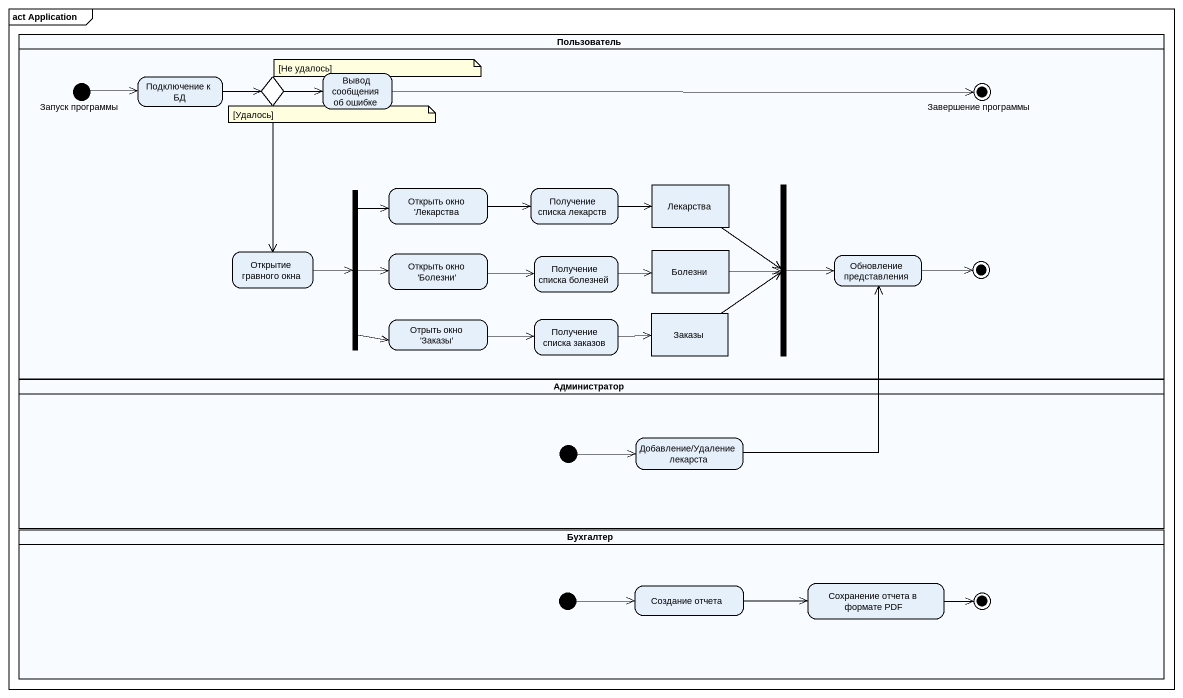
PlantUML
@startuml
mainframe act Application
hide empty description
state Пользователь <<partition>> {
  state "Запуск программы" as Запуск_программы <<start>>
  state "Подключение к БД" as Подключение_к_БД
  state choice1 <<choice>>
  state "Вывод сообщения об ошибке" as Вывод_сообщения_об_ошибке
  state "Завершение программы" as Завершение_программы <<end>>
  state Лекарства <<object>>
  state fork1 <<join>>
  state fork2 <<fork>>
  state "Открыть окно 'Лекарства" as Открыть_окно_Лекарства
  state "Получение списка лекарств" as Получение_списка_лекарств
  state "Открытие гравного окна" as Открытие_гравного_окна
  state "Открыть окно 'Болезни'" as Открыть_окно_Болезни
  state "Получение списка болезней" as Получение_списка_болезней
  state Болезни <<object>>
  state "Обновление представления" as Обновление_представления
  state final1 <<end>>
  state "Отрыть окно 'Заказы'" as Отрыть_окно_Заказы
  state "Получение списка заказов" as Получение_списка_заказов
  state Заказы <<object>>
}
state Администратор <<partition>> {
  state "Добавление/Удаление лекарста" as Добавление_Удаление_лекарста
  [*] -right-> Добавление_Удаление_лекарста
}
state Бухгалтер <<partition>> {
  state "Создание отчета" as Создание_отчета
  state "Сохранение отчета в формате PDF" as Сохранение_отчета_в_формате
  [*] -right-> Создание_отчета
  Сохранение_отчета_в_формате -right-> [*]
}
Запуск_программы -right-> Подключение_к_БД
Подключение_к_БД -right-> choice1
choice1 -right-> Вывод_сообщения_об_ошибке
choice1 --> Открытие_гравного_окна
Вывод_сообщения_об_ошибке -right-> Завершение_программы
Лекарства --> fork1
fork1 -right-> Обновление_представления
fork2 -up-> Открыть_окно_Лекарства
fork2 -right-> Открыть_окно_Болезни
fork2 --> Отрыть_окно_Заказы
Открыть_окно_Лекарства -right-> Получение_списка_лекарств
Получение_списка_лекарств -right-> Лекарства
Открытие_гравного_окна -right-> fork2
Открыть_окно_Болезни -right-> Получение_списка_болезней
Получение_списка_болезней -right-> Болезни
Болезни -right-> fork1
Обновление_представления -right-> final1
Отрыть_окно_Заказы -right-> Получение_списка_заказов
Получение_списка_заказов -right-> Заказы
Заказы -up-> fork1
Добавление_Удаление_лекарста -up-> Обновление_представления
Создание_отчета -right-> Сохранение_отчета_в_формате
note as N1
  [Не удалось]
end note
note as N2
  [Удалось]
end note
@enduml
